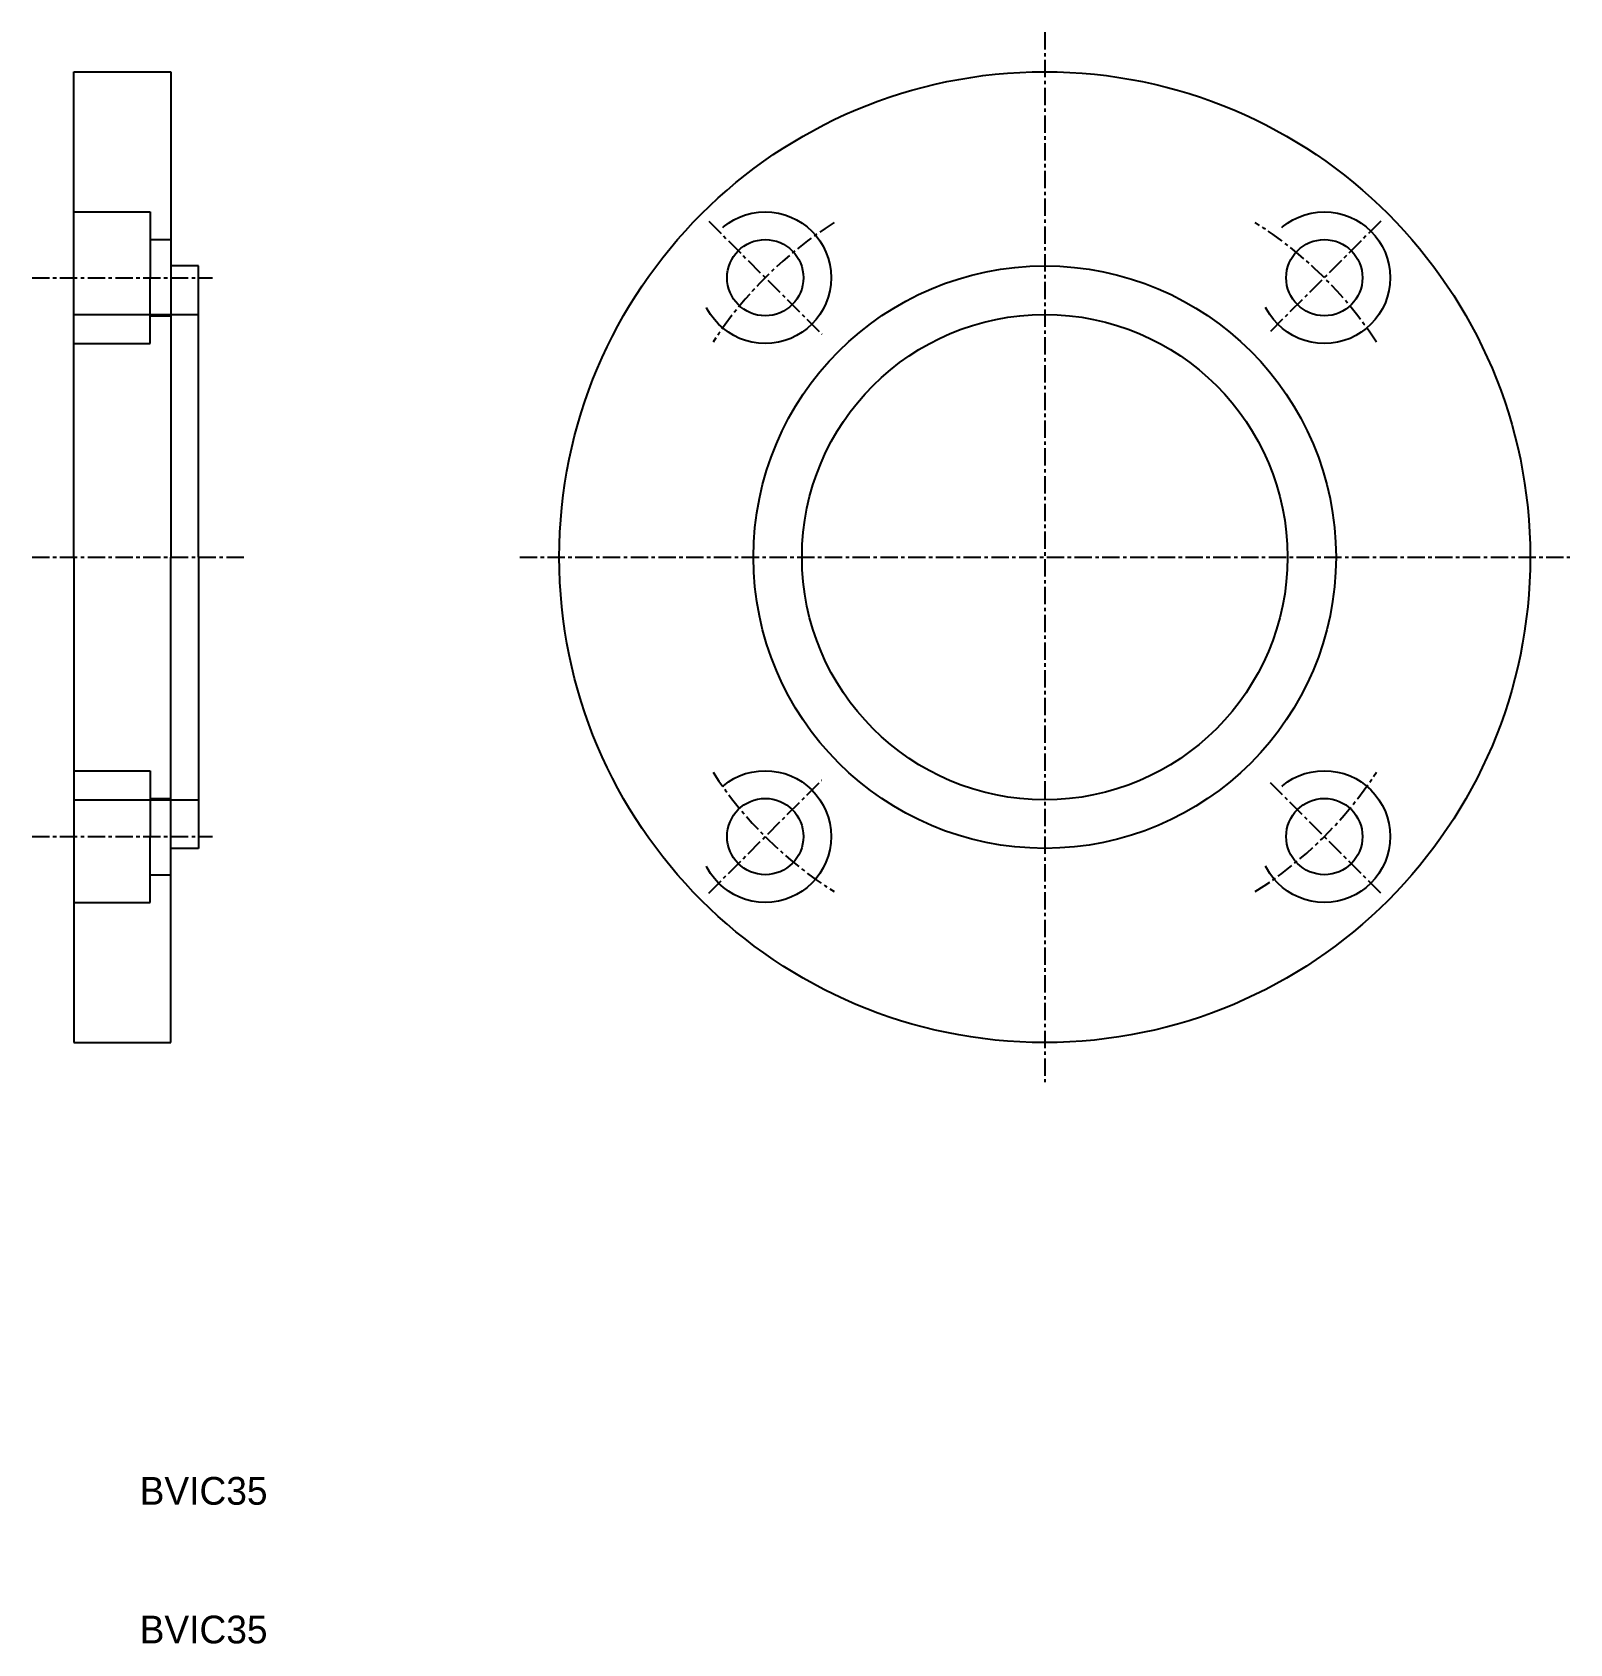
# Model space of a CAD drawing. Extents: x 137 to 248, y 89 to 205.
import ezdxf

# ---------------------------------------------------------------- set-up
doc = ezdxf.new("R2010")
doc.units = 0
doc.linetypes.add('CENTER', pattern=[2, 1.25, -0.25, 0.25, -0.25])
doc.linetypes.add('DASHED', pattern=[19.05, 12.7, -6.35])
doc.layers.get('0').update_dxf_attribs({"linetype": 'CONTINUOUS'})
doc.layers.add('CENTER', color=1, linetype='CENTER')

msp = doc.modelspace()

# ---------------------------------------------------------------- linework, layer by layer
for p, q in [((140.28, 167.04), (140.28, 202.04)), ((140.28, 202.04), (147.28, 202.04)), ((147.28, 202.04), (147.28, 167.04)), ((149.28, 188.04), (147.28, 188.04)), ((149.28, 167.04), (149.28, 188.04)), ((140.28, 167.04), (140.28, 132.04)), ((147.28, 132.04), (147.28, 167.04)), ((149.28, 167.04), (149.28, 146.04)), ((149.28, 146.04), (147.28, 146.04)), ((140.28, 132.04), (147.28, 132.04))]:
    msp.add_line(p, q)
at = {"color": 3, "linetype": 'DASHED'}
for p, q in [((140.28, 191.94), (145.78, 191.94)), ((145.78, 191.94), (145.78, 187.19)), ((145.78, 189.94), (147.28, 189.94)), ((145.78, 182.44), (145.78, 187.19)), ((140.28, 184.54), (149.28, 184.54)), ((145.78, 184.44), (147.28, 184.44)), ((140.28, 182.44), (145.78, 182.44)), ((140.28, 151.64), (145.78, 151.64)), ((145.78, 151.64), (145.78, 146.89)), ((140.28, 149.54), (149.28, 149.54)), ((145.78, 149.64), (147.28, 149.64)), ((145.78, 142.14), (145.78, 146.89)), ((145.78, 144.14), (147.28, 144.14)), ((140.28, 142.14), (145.78, 142.14))]:
    msp.add_line(p, q, dxfattribs=at)
for centre, radius in [((210.28, 167.04), 35), ((190.13, 187.19), 2.75), ((190.13, 187.19), 2.75), ((230.44, 187.19), 2.75), ((230.44, 187.19), 2.75), ((210.28, 167.04), 21), ((210.28, 167.04), 17.5), ((190.13, 146.89), 2.75), ((190.13, 146.89), 2.75), ((230.44, 146.89), 2.75), ((230.44, 146.89), 2.75)]:
    msp.add_circle(centre, radius)
for centre in [(190.13, 187.19), (230.44, 187.19), (190.13, 146.89), (230.44, 146.89)]:
    msp.add_circle(centre, 4.75, dxfattribs=at)
at = {"layer": 'CENTER', "color": 1, "linetype": 'CENTER'}
for p, q in [((210.28, 204.89), (210.28, 129.19)), ((186.06, 191.26), (194.2, 183.13)), ((186.06, 191.26), (194.2, 183.13)), ((234.5, 191.26), (226.37, 183.13)), ((234.5, 191.26), (226.37, 183.13)), ((137.28, 187.19), (150.28, 187.19)), ((137.28, 167.04), (152.75, 167.04)), ((172.43, 167.04), (248.13, 167.04)), ((186.06, 142.82), (194.2, 150.95)), ((186.06, 142.82), (194.2, 150.95)), ((234.5, 142.82), (226.37, 150.95)), ((234.5, 142.82), (226.37, 150.95)), ((137.28, 146.89), (150.28, 146.89))]:
    msp.add_line(p, q, dxfattribs=at)
for start, end in [(122.1787, 147.0498), (32.9502, 57.8213), (212.9502, 237.8213), (302.1787, 327.0498)]:
    msp.add_arc((210.28, 167.04), 28.5, start, end, dxfattribs=at)

# ---------------------------------------------------------------- texts
for p in [(145.03, 98.71), (145.03, 88.71)]:
    msp.add_text('BVIC35', height=2).set_placement(p)

doc.saveas('drawing.dxf')
